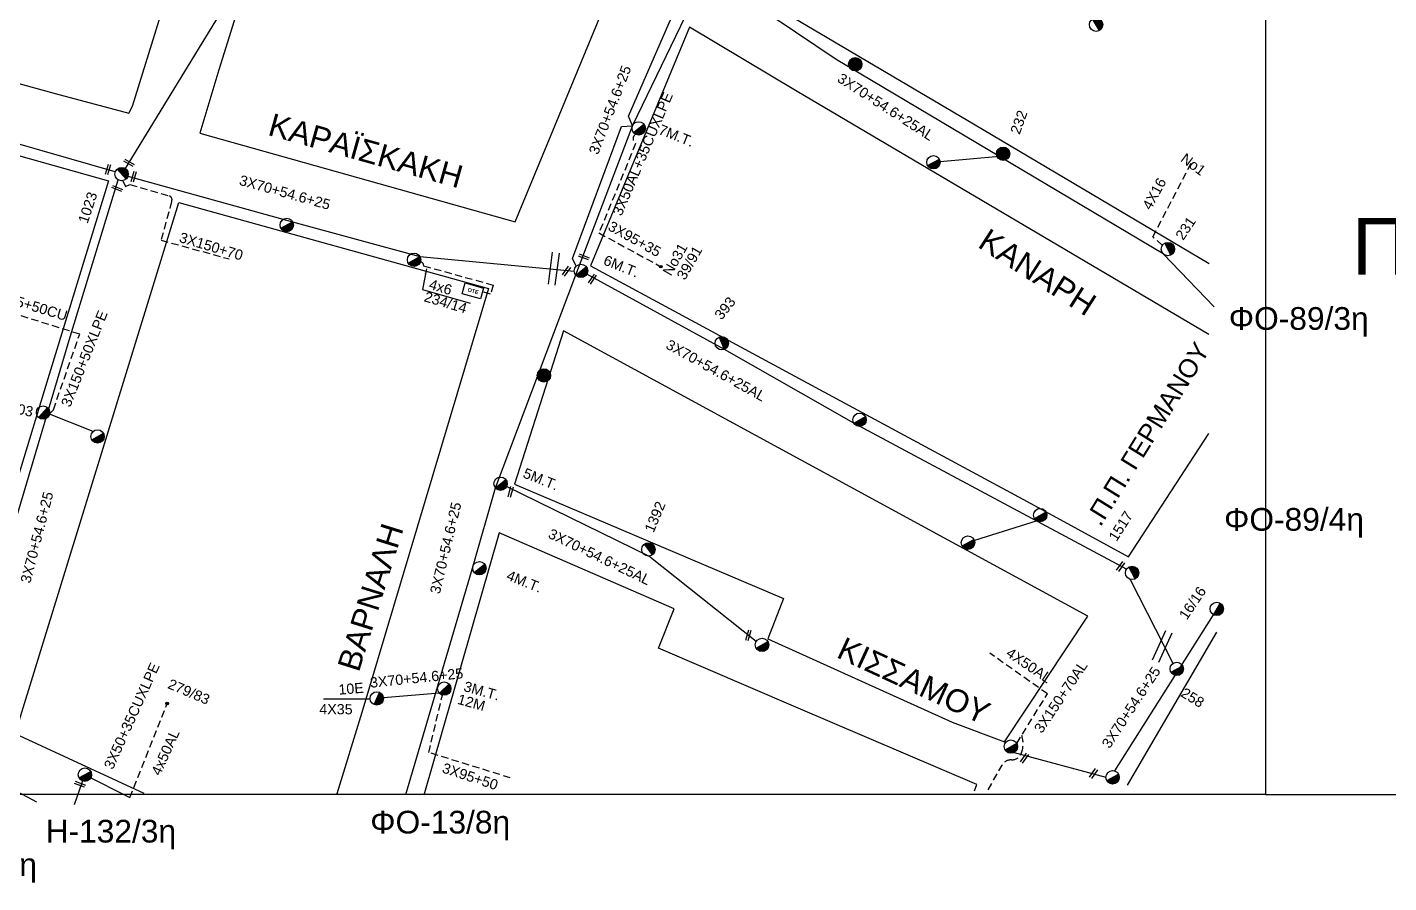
# Model space of a CAD drawing. Header units: millimetres. Extents: x 2999 to 5218, y 1863 to 2903.
# Drawn here: x 4827.6 to 5067.4, y 1872.2 to 2022.9 of the extents above; entities that cross this region are included whole.
import ezdxf

# ---------------------------------------------------------------- set-up
doc = ezdxf.new("R2010")
doc.units = ezdxf.units.MM
doc.header["$LTSCALE"] = 0.5
doc.linetypes.add('DASHED', pattern=[19.05, 12.7, -6.35])
for name, color, linetype in [('Pillar OTE', 7, 'Continuous'), ('Άγνωστα', 7, 'Continuous'), ('Εναέρια παροχή ΧΤ 4x16', 7, 'SYN_LINE'), ('Επιγραφές - Σχήματα', 7, 'Continuous'), ('Καλώδια ΧΤ   3x150+70AL', 7, 'DASHED'), ('Καλώδια ΧΤ   3x95+50CU', 7, 'DASHED'), ('Καλώδια ΧΤ   4x50AL', 7, 'DASHED'), ('Μηχανική τομή', 7, 'Continuous'), ('Στύλος Ξύλινος', 7, 'Continuous'), ('Στύλος Ξύλινος @ 1', 7, 'Continuous'), ('Στύλος ΦΜ', 7, 'Continuous'), ('Στύλος ΦΜ @ 1', 7, 'Continuous'), ('Συνδέσεις', 7, 'Continuous'), ('Συνεστραμμένα ΧΤ   3x70+54.6+25 AL', 7, 'SYN_LINE'), ('Τομή', 7, 'Continuous'), ('Υπόβαθρο ΔΕΗ', 7, 'Continuous'), ('Υπόγεια καλώδια Παροχών ΧΤ   4x16AL', 7, 'DASHED'), ('Υπόγεια καλώδια Παροχών ΧΤ   4x50AL', 7, 'DASHED'), ('Υπόγεια καλώδια Παροχών ΧΤ   4x6', 7, 'DASHED')]:
    doc.layers.add(name, color=color, linetype=linetype)
doc.styles.add('arial', font='ARIAL.TTF')
doc.styles.get("Standard").update_dxf_attribs({"font": 'ARIAL.TTF'})
doc.linetypes.add('SYN_LINE', pattern='A,0.5,-0.0001,["/\\/\\/\\/",Standard,S=0.1,R=0,X=0,Y=-0.05],-0.25', length=0.7501)
doc.dimstyles.new('ISO-25', dxfattribs={"dimtxt": 2.5, "dimasz": 2.5, "dimexe": 1.25, "dimexo": 0.625, "dimtad": 1, "dimtxsty": 'Standard', "dimcen": 2.5, "dimadec": 0, "dimazin": 0, "dimtfac": 1, "dimtmove": 0, "dimatfit": 3, "dimfxl": 1, "dimarcsym": 0})

# ---------------------------------------------------------------- blocks, each defined once
blk = doc.blocks.new('ΜΗΧΑΝΙΚΗ ΤΟΜΗ')
at = {"layer": 'Μηχανική τομή', "ltscale": 40}
for p, q in [((-1.89, 0.78), (1.89, 0.78)), ((1.89, 0), (-1.89, 0))]:
    blk.add_line(p, q, dxfattribs=at)
blk = doc.blocks.new('ΤΟΜΗ')
at = {"layer": 'Τομή', "ltscale": 40}
for p, q in [((-5.68, 0), (5.68, 0)), ((5.68, -2.33), (-5.68, -2.33))]:
    blk.add_line(p, q, dxfattribs=at)
blk = doc.blocks.new('ΥΠΑΡΧΩΝ ΤΣΙΜΕΝΤΕΝΙΟΣ ΣΤΥΛΟΣ')
at = {"layer": 'Στύλος ΦΜ'}
blk.add_hatch(color=7, dxfattribs=at).paths.add_polyline_path([(-1.29, -2.28, 0.574793), (2.62, 0, 0.268822), (1.3, 2.27)])
at = {"layer": 'Στύλος ΦΜ', "color": 7}
blk.add_line((-1.29, -2.28), (1.3, 2.27), dxfattribs=at)
blk.add_circle((0, 0), 2.62, dxfattribs=at)
at = {"layer": 'Στύλος ΦΜ', "flags": 4}
for tag, p in [('ΑΡΙΘΜΟΣ', (-4.68, 8.05)), ('ΤΥΠΟΣ', (-4.91, 3.03))]:
    blk.add_attdef(tag, p, '', height=4, dxfattribs=at)
blk = doc.blocks.new('ΥΠΑΡΧΩΝ ΞΥΛΙΝΟΣ ΣΤΥΛΟΣ')
at = {"layer": 'Στύλος Ξύλινος'}
h = blk.add_hatch(color=7, dxfattribs=at)
h.paths.add_polyline_path([(-2.62, 0, 0.270008), (-1.29, -2.28), (1.3, 2.27, 0.576266)])
h.paths.add_polyline_path([(-1.29, -2.28, 0.574793), (2.62, 0, 0.268822), (1.3, 2.27)])
at = {"layer": 'Στύλος Ξύλινος', "color": 7}
blk.add_line((-1.29, -2.28), (1.3, 2.27), dxfattribs=at)
blk.add_circle((0, 0), 2.62, dxfattribs=at)
at = {"layer": 'Στύλος Ξύλινος', "flags": 4}
for tag, p in [('ΑΡΙΘΜΟΣ', (-4.91, 8.6)), ('ΤΥΠΟΣ', (-4.85, 3.39))]:
    blk.add_attdef(tag, p, '', height=4, dxfattribs=at)
blk = doc.blocks.new('_ΣΥΝΔΕΣΗ')
at = {"layer": 'Συνδέσεις', "linetype": 'SYN_LINE', "ltscale": 40}
blk.add_hatch(color=256, dxfattribs=at).paths.add_polyline_path([(0.5, -0.01, 1), (-0.5, -0.01, 1)])
at = {"layer": 'Συνδέσεις'}
blk.add_circle((0, -0.01), 0.5, dxfattribs=at)
blk = doc.blocks.new('PILLAR ΟΤΕ')
at = {"layer": 'Pillar OTE', "ltscale": 40}
blk.add_lwpolyline([(-3.31, 2.02), (3.39, 2.02), (3.39, -1.99), (-3.31, -1.99)], close=True, dxfattribs=at)
at = {"layer": 'Pillar OTE', "insert": (-1.81, 0.71), "char_height": 1.3575, "width": 109.961, "attachment_point": 1}
blk.add_mtext('{\\fArial|b1|i0|c161|p34;OTE}', dxfattribs=at)

msp = doc.modelspace()

# ---------------------------------------------------------------- linework, layer by layer
at = {"color": 5}
msp.add_lwpolyline([(4998.87, 2000.09), (4988.39, 1999.19)], dxfattribs=at)
at = {"color": 85, "linetype": 'SYN_LINE', "ltscale": 10}
msp.add_lwpolyline([(4887.97, 1904.56), (4879.75, 1904.56)], dxfattribs=at)
at = {"color": 85, "linetype": 'DASHED', "ltscale": 0.2}
for points in [[(4898.3, 1895.12), (4900.71, 1905.26)], [(4912.67, 1890.68), (4898.3, 1895.12)]]:
    msp.add_lwpolyline(points, dxfattribs=at)
at = {"layer": 'Άγνωστα', "color": 85, "linetype": 'DASHED', "ltscale": 0.2}
msp.add_lwpolyline([(4934.74, 2004.02), (4934.74, 2004.02, 0.559982), (4934.75, 2002.37), (4928.27, 1986.64), (4939.19, 1980.7)], format="xyb", dxfattribs=at)
at = {"layer": 'Άγνωστα', "color": 151, "linetype": 'DASHED', "ltscale": 0.2}
msp.add_lwpolyline([(4844.39, 1995.85), (4844.88, 1994.85), (4845.63, 1995.19), (4852.58, 1993.16, -0.46381), (4853, 1992.2), (4851.13, 1985.37), (4863.16, 1982.06)], format="xyb", dxfattribs=at)
msp.add_lwpolyline([(4831.52, 1954.84), (4832.16, 1955.52), (4836.8, 1968.82)], dxfattribs=at)
at = {"layer": 'Άγνωστα', "color": 151, "ltscale": 40}
msp.add_lwpolyline([(4839.18, 1951.69), (4831.49, 1954.73)], dxfattribs=at)
at = {"layer": 'Άγνωστα', "color": 6, "ltscale": 40}
msp.add_lwpolyline([(4829.25, 1886.41), (4821.4, 1890.57, 0.314943), (4818.85, 1890.25), (4752.34, 1919.61)], format="xyb", dxfattribs=at)
at = {"layer": 'Άγνωστα', "color": 2, "linetype": 'SYN_LINE', "ltscale": 20}
msp.add_lwpolyline([(5019.15, 1891.88), (5036.55, 1919.4)], dxfattribs=at)
at = {"layer": 'Άγνωστα', "color": 0, "ltscale": 40}
msp.add_lwpolyline([(5021.39, 1889.37), (5037.13, 1916.32)], dxfattribs=at)
at = {"layer": 'Άγνωστα', "color": 27, "ltscale": 40}
msp.add_lwpolyline([(4835.9, 1885.99), (4837.71, 1891.23), (4845.65, 1887.2)], dxfattribs=at)
at = {"layer": 'Επιγραφές - Σχήματα'}
msp.add_lwpolyline([(3017.22, 2889.47), (5045.69, 2889.47), (5045.69, 1887.75), (3017.22, 1887.75)], close=True, dxfattribs=at)
at = {"layer": 'Επιγραφές - Σχήματα', "ltscale": 10}
msp.add_lwpolyline([(5045.69, 1887.75), (5217.92, 1887.75), (5217.92, 2889.47), (5045.69, 2889.47)], dxfattribs=at)
at = {"layer": 'Καλώδια ΧΤ   3x150+70AL', "color": 2, "linetype": 'Continuous', "ltscale": 0.2}
msp.add_lwpolyline([(5001.42, 1895.16), (5017.6, 1890.77)], dxfattribs=at)
at = {"layer": 'Καλώδια ΧΤ   3x95+50CU', "color": 151, "linetype": 'DASHED', "ltscale": 0.2}
msp.add_lwpolyline([(4836.8, 1968.82), (4821.87, 1973.47)], dxfattribs=at)
at = {"layer": 'Καλώδια ΧΤ   4x50AL', "color": 27, "ltscale": 0.2}
msp.add_lwpolyline([(4845.65, 1887.2), (4852.21, 1903.76)], dxfattribs=at)
at = {"layer": 'Συνεστραμμένα ΧΤ   3x70+54.6+25 AL', "color": 6, "ltscale": 20}
for points in [[(4872.01, 2055.89), (4872.1, 2055.53), (4862.64, 2027.2), (4844.81, 1998.02)], [(4845.31, 1996.64), (4874.32, 1988.6), (4896.75, 1982.47), (4923.95, 1979.94)]]:
    msp.add_lwpolyline(points, dxfattribs=at)
at = {"layer": 'Συνεστραμμένα ΧΤ   3x70+54.6+25 AL', "color": 27, "ltscale": 20}
for points in [[(4924.29, 1980.81), (4923.62, 1982.13), (4932.26, 2005.42), (4934.2, 2005.49), (4933.49, 2007.2), (4943.66, 2030.6), (4946.61, 2031.71)], [(4973.16, 1953.16), (4950.38, 1966.14), (4926.15, 1979.4)], [(5021.22, 1927.4), (5021.22, 1927.4), (4973.16, 1953.16)]]:
    msp.add_lwpolyline(points, dxfattribs=at)
at = {"layer": 'Συνεστραμμένα ΧΤ   3x70+54.6+25 AL', "color": 5, "ltscale": 20}
msp.add_lwpolyline([(5036.68, 1973.62), (5027.68, 1982.99), (4970.05, 2017.18), (4948.56, 2031.72)], dxfattribs=at)
at = {"layer": 'Συνεστραμμένα ΧΤ   3x70+54.6+25 AL', "color": 85, "ltscale": 20}
for points in [[(4894.26, 1887.74), (4906.11, 1927.99), (4910.03, 1941.74), (4924.2, 1979.24), (4934.26, 2005.62), (4946.07, 2030.11), (4946.75, 2031.54)], [(4956, 1914.71), (4937.09, 1929.73), (4912.01, 1941.96)]]:
    msp.add_lwpolyline(points, dxfattribs=at)
at = {"layer": 'Συνεστραμμένα ΧΤ   3x70+54.6+25 AL', "color": 151, "ltscale": 20}
for points in [[(4843.07, 1997.38), (4816.89, 2004.9), (4798.88, 1997.35), (4777.88, 1969.27)], [(4819.88, 1890.78), (4821.56, 1922.84), (4834.95, 1967.78), (4843.57, 1996.01)]]:
    msp.add_lwpolyline(points, dxfattribs=at)
at = {"layer": 'Συνεστραμμένα ΧΤ   3x70+54.6+25 AL', "color": 27, "ltscale": 10}
for points in [[(5005.46, 1935.92), (4994.42, 1932.46)], [(5029.44, 1910.84), (5021.85, 1925.65)]]:
    msp.add_lwpolyline(points, dxfattribs=at)
at = {"layer": 'Συνεστραμμένα ΧΤ   3x70+54.6+25 AL', "color": 85, "ltscale": 10}
msp.add_lwpolyline([(4900.19, 1905.57), (4890.32, 1904.75)], dxfattribs=at)
at = {"layer": 'Υπόβαθρο ΔΕΗ'}
for points in [[(5035.76, 1981.22), (4994.27, 2005.8), (4949.88, 2032.02), (4985.96, 2089.22), (5037.13, 2079.5)], [(4857.97, 2004.19), (4913.53, 1988.61), (4930.82, 2030.54), (4882.4, 2058.86), (4874.07, 2056.18), (4861.32, 2015.36), (4857.97, 2004.19)], [(4845.48, 2007.77), (4846.13, 2008.97), (4859.43, 2052.01), (4855.13, 2056.39), (4776.2, 2033.68), (4775.6, 2026.89), (4832.51, 2011.21), (4845.48, 2007.77)], [(5035.7, 1968.74), (4963.22, 2011.55), (4944.21, 2022.86), (4926.8, 1980.88), (4967.9, 1958.68), (5003.73, 1939.32), (5021.59, 1929.58), (5035.72, 1951.31)], [(4805.93, 1934.06), (4819.82, 1923.33), (4813.72, 1903.67), (4759.69, 1928.41), (4799.75, 1980.95), (4816.18, 2003.06), (4841.86, 1995.85), (4830.53, 1958.86), (4822.78, 1933.27), (4813.37, 1940.96)], [(4848.14, 1887.89), (4825.42, 1898.41), (4854.26, 1992.01), (4908.84, 1976.89), (4886.51, 1902.17), (4882.13, 1887.88)], [(4897.2, 1976.71), (4905.6, 1974.29)], [(4999.75, 1897.03), (5014.41, 1919.15), (4922.04, 1969.4), (4913.43, 1942.4), (4960.8, 1922.27), (4958.04, 1915.16), (4990.51, 1900.46), (4999.75, 1897.03)], [(4994.44, 1888.36), (4994.87, 1889.52), (4962.95, 1903.1), (4938.75, 1913.5), (4941.52, 1920.46), (4910.72, 1933.82), (4897.45, 1887.63)]]:
    msp.add_lwpolyline(points, dxfattribs=at)
at = {"layer": 'Υπόγεια καλώδια Παροχών ΧΤ   4x16AL', "color": 5, "linetype": 'DASHED', "ltscale": 0.2}
msp.add_lwpolyline([(5027.55, 1984.46), (5025.86, 1985.96), (5032.89, 1999.49)], dxfattribs=at)
at = {"layer": 'Υπόγεια καλώδια Παροχών ΧΤ   4x50AL', "color": 2, "ltscale": 0.2}
msp.add_lwpolyline([(5001.89, 1896.75), (5007.29, 1905.46), (4997.16, 1912.61)], dxfattribs=at)
msp.add_lwpolyline([(4996.88, 1888.59), (4999.31, 1892.92, -0.280058), (5000.95, 1893.84, 0.327212), (5002.73, 1895.06, 0.166922), (5002.76, 1898.16, -1.389501)], format="xyb", dxfattribs=at)
at = {"layer": 'Υπόγεια καλώδια Παροχών ΧΤ   4x6', "color": 6, "linetype": 'DASHED', "ltscale": 0.2}
msp.add_lwpolyline([(4896.56, 1981.52, -0.546614), (4897.4, 1980.86), (4909.66, 1977.46), (4909.2, 1975.87), (4907.72, 1976.3)], format="xyb", dxfattribs=at)

# ---------------------------------------------------------------- block references
at = {"layer": 'Pillar OTE', "xscale": 0.5, "yscale": 0.5, "zscale": 0.5, "rotation": 344.6849280765143}
msp.add_blockref('PILLAR ΟΤΕ', (4906.05, 1976.42), dxfattribs=at)
at = {"layer": 'Μηχανική τομή'}
for p, xscale, yscale, zscale, rotation in [((4841.98, 1997.76), 0.4999999999999994, 0.4999999999999994, 0.4999999999999994, 72.85487566011697), ((4845.38, 1998.83), 0.4999999999999993, 0.4999999999999993, 0.4999999999999993, 329.8715881875505), ((4846.5, 1996.49), 0.4999999999999993, 0.4999999999999993, 0.4999999999999993, 73.9189455841486), ((4843.35, 1994.29), 0.4999999999999994, 0.4999999999999994, 0.4999999999999994, 339.5265929134827), ((4925.55, 1982.24), 0.4999999999999994, 0.4999999999999994, 0.4999999999999994, 338.6742166534586), ((4922.71, 1979.8), 0.4999999999999994, 0.4999999999999994, 0.4999999999999994, 55.12179364433318), ((4927.28, 1978.41), 0.4999999999999994, 0.4999999999999994, 0.4999999999999994, 55.12179364433318), ((4912.9, 1940.96), 0.4999999999999993, 0.4999999999999993, 0.4999999999999993, 73.9189455841486), ((5020.33, 1927.78), 0.4999999999999994, 0.4999999999999994, 0.4999999999999994, 55.12179364433318), ((4954.8, 1915.73), 0.4999999999999993, 0.4999999999999993, 0.4999999999999993, 73.9189455841486), ((5003.4, 1894.03), 0.4999999999999994, 0.4999999999999994, 0.4999999999999994, 55.12179364433318), ((5015.57, 1891.32), 0.4999999999999994, 0.4999999999999994, 0.4999999999999994, 55.12179364433318), ((4836.78, 1889.37), 0.4999999999999994, 0.4999999999999994, 0.4999999999999994, 339.5265929134827)]:
    msp.add_blockref('ΜΗΧΑΝΙΚΗ ΤΟΜΗ', p, dxfattribs=dict(at, xscale=xscale, yscale=yscale, zscale=zscale, rotation=rotation))
at = {"layer": 'Στύλος Ξύλινος @ 1', "ltscale": 40, "xscale": 0.4499999999998181, "yscale": 0.4499999999998181, "zscale": 0.4499999999998181}
for p in [(4973.44, 2016.35), (4918.59, 1961.54)]:
    msp.add_blockref('ΥΠΑΡΧΩΝ ΞΥΛΙΝΟΣ ΣΤΥΛΟΣ', p, dxfattribs=at)
at = {"layer": 'Στύλος Ξύλινος @ 1', "ltscale": 40}
ref = msp.add_blockref('ΥΠΑΡΧΩΝ ΞΥΛΙΝΟΣ ΣΤΥΛΟΣ', (4999.49, 2000.58), dxfattribs=dict(at, xscale=0.4499999999998181, yscale=0.4499999999998181, zscale=0.4499999999998181, rotation=70.1722439110676))
ref.add_attrib('ΤΥΠΟΣ', '232', (5002.39, 2003.88), dxfattribs={"layer": 'Στύλος Ξύλινος', "height": 1.8, "rotation": 70.1722, "flags": 4})
at = {"layer": 'Στύλος ΦΜ @ 1', "ltscale": 40}
for p, xscale, yscale, zscale, rotation in [((5015.87, 2023.33), 0.449999999999818, 0.449999999999818, 0.449999999999818, 61.11600045168757), ((4987.22, 1999.09), 0.4499999999998181, 0.4499999999998181, 0.4499999999998181, 328.4883165703907), ((4873.28, 1988.04), 0.4499999999998181, 0.4499999999998181, 0.4499999999998181, 328.4883165703907), ((4895.71, 1981.91), 0.4499999999998181, 0.4499999999998181, 0.4499999999998181, 328.4883165703907), ((4974.2, 1953.73), 0.4499999999998181, 0.4499999999998181, 0.4499999999998181, 328.4883165703907), ((4839.95, 1950.8), 0.4499999999998181, 0.4499999999998181, 0.4499999999998181, 328.4883165703907), ((5006.02, 1936.95), 0.4499999999998181, 0.4499999999998181, 0.4499999999998181, 328.4883165703907), ((4993.3, 1932.1), 0.4499999999998181, 0.4499999999998181, 0.4499999999998181, 328.4883165703907), ((4957.01, 1914.1), 0.4499999999998181, 0.4499999999998181, 0.4499999999998181, 328.4883165703907), ((5000.85, 1896.19), 0.4499999999998181, 0.4499999999998181, 0.4499999999998181, 328.4883165703907), ((4837.71, 1891.23), 0.4499999999998181, 0.4499999999998181, 0.4499999999998181, 328.4883165703907), ((5018.78, 1890.76), 0.4499999999998181, 0.4499999999998181, 0.4499999999998181, 328.4883165703907)]:
    msp.add_blockref('ΥΠΑΡΧΩΝ ΤΣΙΜΕΝΤΕΝΙΟΣ ΣΤΥΛΟΣ', p, dxfattribs=dict(at, xscale=xscale, yscale=yscale, zscale=zscale, rotation=rotation))
ref = msp.add_blockref('ΥΠΑΡΧΩΝ ΤΣΙΜΕΝΤΕΝΙΟΣ ΣΤΥΛΟΣ', (4935.29, 2005.06), dxfattribs=dict(at, xscale=0.4499999999998181, yscale=0.4499999999998181, zscale=0.4499999999998181, rotation=338.2092827992416))
ref.add_attrib('ΤΥΠΟΣ', '7M.T.', (4938.62, 2004.15), dxfattribs={"layer": 'Στύλος ΦΜ', "height": 1.8, "rotation": 338.2093, "flags": 4})
ref = msp.add_blockref('ΥΠΑΡΧΩΝ ΤΣΙΜΕΝΤΕΝΙΟΣ ΣΤΥΛΟΣ', (4844.19, 1997.01), dxfattribs=dict(at, xscale=0.449999999999818, yscale=0.449999999999818, zscale=0.449999999999818, rotation=71.65511080206774))
ref.add_attrib('ΤΥΠΟΣ', '1023', (4838.19, 1988.18), dxfattribs={"layer": 'Στύλος ΦΜ', "height": 1.8, "rotation": 71.6551, "flags": 4})
ref = msp.add_blockref('ΥΠΑΡΧΩΝ ΤΣΙΜΕΝΤΕΝΙΟΣ ΣΤΥΛΟΣ', (5028.53, 1983.81), dxfattribs=dict(at, xscale=0.4499999999998181, yscale=0.4499999999998181, zscale=0.4499999999998181, rotation=56.36371937376665))
ref.add_attrib('ΤΥΠΟΣ', '231', (5031.21, 1985.22), dxfattribs={"layer": 'Στύλος ΦΜ', "height": 1.8, "rotation": 56.3637, "flags": 4})
ref = msp.add_blockref('ΥΠΑΡΧΩΝ ΤΣΙΜΕΝΤΕΝΙΟΣ ΣΤΥΛΟΣ', (4925.12, 1979.97), dxfattribs=dict(at, xscale=0.4499999999998181, yscale=0.4499999999998181, zscale=0.4499999999998181, rotation=338.2092827992416))
ref.add_attrib('ΤΥΠΟΣ', '6M.T.', (4928.91, 1981.14), dxfattribs={"layer": 'Στύλος ΦΜ', "height": 1.8, "rotation": 338.2093, "flags": 4})
ref = msp.add_blockref('ΥΠΑΡΧΩΝ ΤΣΙΜΕΝΤΕΝΙΟΣ ΣΤΥΛΟΣ', (4949.93, 1967.23), dxfattribs=dict(at, xscale=0.4499999999998181, yscale=0.4499999999998181, zscale=0.4499999999998181, rotation=51.72178301394901))
ref.add_attrib('ΤΥΠΟΣ', '393', (4949.89, 1971.19), dxfattribs={"layer": 'Στύλος ΦΜ', "height": 1.8, "rotation": 51.7218, "flags": 4})
ref = msp.add_blockref('ΥΠΑΡΧΩΝ ΤΣΙΜΕΝΤΕΝΙΟΣ ΣΤΥΛΟΣ', (4830.35, 1955.01), dxfattribs=dict(at, xscale=0.449999999999818, yscale=0.449999999999818, zscale=0.449999999999818, rotation=347.5101187570542))
ref.add_attrib('ΤΥΠΟΣ', '1003', (4822.92, 1955.44), dxfattribs={"layer": 'Στύλος ΦΜ', "height": 1.8, "rotation": 347.5101, "flags": 4})
ref = msp.add_blockref('ΥΠΑΡΧΩΝ ΤΣΙΜΕΝΤΕΝΙΟΣ ΣΤΥΛΟΣ', (4910.95, 1942.48), dxfattribs=dict(at, xscale=0.4499999999998181, yscale=0.4499999999998181, zscale=0.4499999999998181, rotation=338.2092827992416))
ref.add_attrib('ΤΥΠΟΣ', '5M.T.', (4914.74, 1943.64), dxfattribs={"layer": 'Στύλος ΦΜ', "height": 1.8, "rotation": 338.2093, "flags": 4})
ref = msp.add_blockref('ΥΠΑΡΧΩΝ ΤΣΙΜΕΝΤΕΝΙΟΣ ΣΤΥΛΟΣ', (4937.01, 1930.91), dxfattribs=dict(at, xscale=0.4499999999998181, yscale=0.4499999999998181, zscale=0.4499999999998181, rotation=67.26865607714277))
ref.add_attrib('ΤΥΠΟΣ', '1392', (4937.9, 1933.72), dxfattribs={"layer": 'Στύλος ΦΜ', "height": 1.8, "rotation": 67.2687, "flags": 4})
ref = msp.add_blockref('ΥΠΑΡΧΩΝ ΤΣΙΜΕΝΤΕΝΙΟΣ ΣΤΥΛΟΣ', (5022.21, 1926.77), dxfattribs=dict(at, xscale=0.449999999999818, yscale=0.449999999999818, zscale=0.449999999999818, rotation=57.57142244737597))
ref.add_attrib('ΤΥΠΟΣ', '1517', (5019.47, 1932.18), dxfattribs={"layer": 'Στύλος ΦΜ', "height": 1.8, "rotation": 57.5714, "flags": 4})
ref = msp.add_blockref('ΥΠΑΡΧΩΝ ΤΣΙΜΕΝΤΕΝΙΟΣ ΣΤΥΛΟΣ', (4907.22, 1927.59), dxfattribs=dict(at, xscale=0.4499999999998181, yscale=0.4499999999998181, zscale=0.4499999999998181, rotation=338.2092827992416))
ref.add_attrib('ΤΥΠΟΣ', '4M.T.', (4911.83, 1925.63), dxfattribs={"layer": 'Στύλος ΦΜ', "height": 1.8, "rotation": 338.2093, "flags": 4})
at = {"layer": 'Στύλος ΦΜ @ 1', "ltscale": 40, "xscale": 0.4499999999998181, "yscale": 0.4499999999998181, "zscale": 0.4499999999998181}
msp.add_blockref('ΥΠΑΡΧΩΝ ΤΣΙΜΕΝΤΕΝΙΟΣ ΣΤΥΛΟΣ', (5037.13, 1920.43), dxfattribs=at)
at = {"layer": 'Στύλος ΦΜ @ 1', "ltscale": 40}
ref = msp.add_blockref('ΥΠΑΡΧΩΝ ΤΣΙΜΕΝΤΕΝΙΟΣ ΣΤΥΛΟΣ', (5030.09, 1909.86), dxfattribs=dict(at, xscale=0.4499999999998181, yscale=0.4499999999998181, zscale=0.4499999999998181, rotation=328.4883165703907))
ref.add_attrib('ΤΥΠΟΣ', '258', (5030.62, 1905.13), dxfattribs={"layer": 'Στύλος ΦΜ', "height": 1.8, "rotation": 328.4883, "flags": 4})
ref = msp.add_blockref('ΥΠΑΡΧΩΝ ΤΣΙΜΕΝΤΕΝΙΟΣ ΣΤΥΛΟΣ', (4889.15, 1904.65), dxfattribs=dict(at, xscale=0.449999999999818, yscale=0.449999999999818, zscale=0.449999999999818, rotation=4.644099917383138))
ref.add_attrib('ΤΥΠΟΣ', '10E', (4882.46, 1905.31), dxfattribs={"layer": 'Στύλος ΦΜ', "height": 1.8, "rotation": 4.6441, "flags": 4})
ref = msp.add_blockref('ΥΠΑΡΧΩΝ ΤΣΙΜΕΝΤΕΝΙΟΣ ΣΤΥΛΟΣ', (4901.03, 1906.39), dxfattribs=dict(at, xscale=0.449999999999818, yscale=0.449999999999818, zscale=0.449999999999818, rotation=344.2548023743642))
ref.add_attrib('ΤΥΠΟΣ', '3M.T.', (4904.31, 1906), dxfattribs={"layer": 'Στύλος ΦΜ', "height": 1.8, "rotation": 344.2548, "flags": 4})
ref.add_attrib('ΑΡΙΘΜΟΣ', '12Μ', (4903.22, 1903.74), dxfattribs={"layer": 'Στύλος ΦΜ', "height": 1.8, "rotation": 344.2548, "flags": 4})
at = {"layer": 'Συνδέσεις', "xscale": 0.4500000000002728, "yscale": 0.4500000000002728, "zscale": 0.4500000000002728}
for p in [(4939.19, 1980.71), (4852.21, 1903.77)]:
    msp.add_blockref('_ΣΥΝΔΕΣΗ', p, dxfattribs=at)
at = {"layer": 'Τομή', "xscale": 0.4999999999999997, "yscale": 0.4999999999999997, "zscale": 0.4999999999999997}
for p, rotation in [((4920.9, 1980.27), 262.6353568190425), ((5028.04, 1913.56), 245.9884664023422)]:
    msp.add_blockref('ΤΟΜΗ', p, dxfattribs=dict(at, rotation=rotation))

# ---------------------------------------------------------------- texts
at = {"layer": 'Άγνωστα', "ltscale": 40, "char_height": 1.8, "width": 17.1868, "attachment_point": 1, "style": 'arial'}
for s, insert, rotation in [('3X50AL+35CUXLPE', (4930.6, 1990.22), 66.9707), ('\\pt1.8;Νο1', (5031.69, 2000.83), 323.2003), ('3X95+35', (4930.58, 1988.84), 330.9439), ('3X150+70', (4854.71, 1986.81), 343.3533), ('\\pt1.8;Νο31', (4939.41, 1979.83), 60.1105), ('\\pt1.8;39/91', (4941.87, 1979.11), 60.1105), ('4x6', (4898.71, 1978.56), 343.3533), ('234/14', (4897.85, 1976.37), 343.3533), ('3X150+50XLPE', (4833.45, 1956.5), 68.2596), ('3X70+54.6+25', (4898.48, 1923.36), 76.5222), ('16/16', (5030.35, 1919.37), 56.0022), ('3X50+35CUXLPE', (4840.99, 1892.75), 65.6604), ('3X70+54.6+25', (5016.74, 1896.7), 56.5949), ('279/83', (4852.86, 1908.18), 336.9447), ('4X35', (4879.02, 1903.68), 359.6581), ('3X95+50', (4901.07, 1893.37), 341.7278)]:
    msp.add_mtext(s, dxfattribs=dict(at, insert=insert, rotation=rotation))
at = {"layer": 'Εναέρια παροχή ΧΤ 4x16', "ltscale": 20, "insert": (5023.91, 1991.42), "char_height": 1.8, "width": 17.1868, "attachment_point": 1, "rotation": 61.1965, "style": 'arial'}
msp.add_mtext('\\pt1.8;4X16', dxfattribs=at)
at = {"layer": 'Επιγραφές - Σχήματα', "attachment_point": 1}
for s, insert, char_height, width, rotation in [('ΚΑΡΑΪΣΚΑΚΗ', (4870.84, 2007.79), 4, 15.1545, 344.3846), ('ΚΑΝΑΡΗ', (4996.98, 1987.63), 4, 15.1545, 327.2774), ('.Π.Π. ΓΕΡΜΑΝΟΥ', (5013.87, 1936.47), 3.249, 54.5243, 58.2067), ('ΒΑΡΝΑΛΗ', (4882.15, 1910.33), 4, 15.1545, 72.6765), ('ΚΙΣΣΑΜΟΥ', (4971.61, 1915.61), 4, 15.1545, 335.1808)]:
    msp.add_mtext(s, dxfattribs=dict(at, insert=insert, char_height=char_height, width=width, rotation=rotation))
at = {"layer": 'Επιγραφές - Σχήματα', "ltscale": 10, "insert": (5060.9, 1989.28), "char_height": 10, "width": 315.0361, "attachment_point": 1}
msp.add_mtext('ΠΙΝΑΚΙΔΑ  Χ.Τ. Νο 31', dxfattribs=at)
at = {"layer": 'Επιγραφές - Σχήματα', "char_height": 4, "width": 15.1545, "attachment_point": 1}
for s, insert in [('ΦΟ-89/3η', (5039.24, 1973.58)), ('ΦΟ-89/4η', (5038.41, 1938.2)), ('Η-132/3η', (4830.8, 1883.28)), ('ΦΟ-13/8η', (4887.99, 1884.87)), ('ΦΟ-44/6η', (4804.63, 1877.4))]:
    msp.add_mtext(s, dxfattribs=dict(at, insert=insert))
at = {"layer": 'Καλώδια ΧΤ   3x150+70AL', "ltscale": 0.2, "insert": (5004.81, 1899.39), "char_height": 1.8, "width": 17.1868, "attachment_point": 1, "rotation": 56.0022, "style": 'arial'}
msp.add_mtext('3X150+70AL', dxfattribs=at)
at = {"layer": 'Καλώδια ΧΤ   3x95+50CU', "ltscale": 0.2, "insert": (4821.64, 1976.81), "char_height": 1.8, "width": 17.1868, "attachment_point": 1, "rotation": 343.3533, "style": 'arial'}
msp.add_mtext('3X95+50CU', dxfattribs=at)
at = {"layer": 'Καλώδια ΧΤ   4x50AL', "ltscale": 40, "insert": (4849.32, 1891.67), "char_height": 1.8, "width": 17.1868, "attachment_point": 1, "rotation": 65.6604, "style": 'arial'}
msp.add_mtext('4x50AL', dxfattribs=at)
at = {"layer": 'Συνεστραμμένα ΧΤ   3x70+54.6+25 AL', "ltscale": 40, "char_height": 1.8, "width": 17.1868, "attachment_point": 1, "style": 'arial'}
for insert, rotation in [((4926.43, 2000.94), 69.0077), ((4865.26, 1996.88), 344.364), ((4826.34, 1925.27), 75.5683), ((4887.86, 1908.32), 5.9283)]:
    msp.add_mtext('3X70+54.6+25', dxfattribs=dict(at, insert=insert, rotation=rotation))
at = {"layer": 'Συνεστραμμένα ΧΤ   3x70+54.6+25 AL', "ltscale": 20, "char_height": 1.8, "width": 17.1868, "attachment_point": 1, "style": 'arial'}
for insert, rotation in [((4971.09, 2014.92), 327.1609), ((4940.78, 1967.98), 330.9439), ((4919.96, 1934.66), 334.3388)]:
    msp.add_mtext('3X70+54.6+25AL', dxfattribs=dict(at, insert=insert, rotation=rotation))
at = {"layer": 'Υπόγεια καλώδια Παροχών ΧΤ   4x50AL', "ltscale": 0.2, "insert": (5000.85, 1913.74), "char_height": 1.8, "width": 17.1868, "attachment_point": 1, "rotation": 326.0022, "style": 'arial'}
msp.add_mtext('4X50AL', dxfattribs=at)

# ---------------------------------------------------------------- leaders
at = {"layer": 'Επιγραφές - Σχήματα', "ltscale": 40}
msp.add_leader([(4897.92, 1980.34), (4897.2, 1976.71)], dimstyle='ISO-25', override={"dimasz": 1, "dimtad": 0}, dxfattribs=at)

doc.saveas('drawing.dxf')
